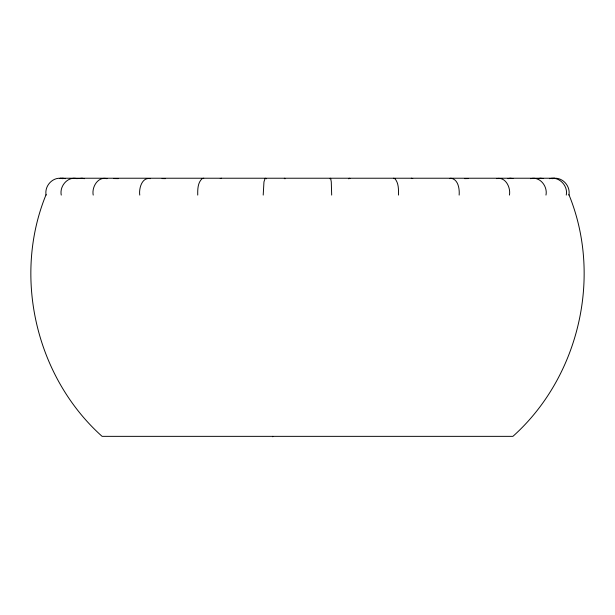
<?xml version="1.0" encoding="UTF-8"?>
<svg xmlns="http://www.w3.org/2000/svg" width="615" height="615" viewBox="0 0 615 615"><rect width="100%" height="100%" fill="white"/><g stroke="black" fill="none" stroke-linecap="round" stroke-linejoin="round"><path stroke-width="0.92" d="M331.685 195.086L331.277 181.894L330.693 178.558L330.37 178.227L330.047 178.834M398.52 195.086C398.528 189.528 398.781 182.916 394.776 178.558L393.554 178.227M459.151 195.086C459.636 188.936 458.313 179.28 450.872 178.227L449.542 178.634M509.443 195.086C510.888 187.575 505.53 176.467 496.643 178.634M545.974 195.086C547.827 186.391 539.878 176.059 530.599 178.688M566.254 195.086C568.252 185.776 559.004 176.013 549.572 178.688M568.906 195.086C570.605 186.599 563.363 177.82 554.645 178.227L60.355 178.227C51.637 177.82 44.395 186.599 46.094 195.086M46.071 194.663C12.423 276.727 36.07 377.295 102.09 436.35L512.91 436.35C578.93 377.295 602.577 276.727 568.929 194.663M348.79 178.834L349.382 178.227L349.973 178.558M284.307 178.558L284.63 178.227L284.953 178.834M464.609 178.634L468.346 178.558M220.224 178.558L221.446 178.227M203.734 178.227L202.25 178.558C197.653 182.54 197.63 189.458 197.746 195.086M507.975 178.688L510.096 178.227L512.987 178.558M537.864 178.688L540.301 178.227L543.622 178.558M552.055 178.688L554.645 178.227M162.083 178.558L165.458 178.634M113.852 178.558L118.357 178.634M78.82 178.558L82.033 178.227L84.401 178.688M59.371 178.558L62.861 178.227L65.428 178.688M60.355 178.227L62.945 178.688M77.136 178.688C67.804 176.036 59.348 186.153 61.262 195.086M107.025 178.688C97.946 176.174 91.581 187.129 93.211 195.086M411.266 178.227L412.75 178.558M150.391 178.634C141.919 176.889 138.782 188.544 139.759 195.086M266.21 178.834L265.618 178.227L265.027 178.558L263.958 181.894L263.205 195.086M272.691 436.35L272.768 436.773"/></g></svg>
